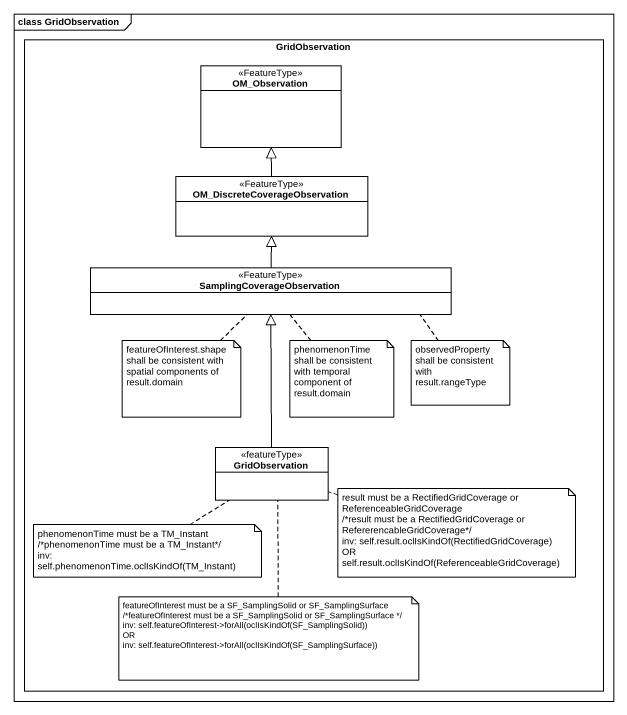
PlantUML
@startuml
mainframe class GridObservation
hide circle
hide empty members
rectangle GridObservation #FFFFFF {
  class OM_Observation <<FeatureType>> #FFFFFF
  class "OM_DiscreteCoverageObservation" as OM_DiscreteCoverageObservati <<FeatureType>> #FFFFFF
  class SamplingCoverageObservation <<FeatureType>> #FFFFFF
  class "GridObservation" as GridObservation_2 <<featureType>> #FFFFFF
}
OM_DiscreteCoverageObservati -up-|> OM_Observation
SamplingCoverageObservation -up-|> OM_DiscreteCoverageObservati
GridObservation_2 -up-|> SamplingCoverageObservation
note bottom of SamplingCoverageObservation : featureOfInterest.shape shall be consistent with spatial components of result.domain
note bottom of SamplingCoverageObservation : phenomenonTime shall be consistent with temporal component of result.domain
note right of SamplingCoverageObservation : observedProperty shall be consistent with result.rangeType
note right of GridObservation_2
  result must be a RectifiedGridCoverage or ReferenceableGridCoverage
  /*result must be a RectifiedGridCoverage or RefererencableGridCoverage*/
  inv: self.result.oclIsKindOf(RectifiedGridCoverage) OR self.result.oclIsKindOf(ReferenceableGridCoverage)
end note
note bottom of GridObservation_2
  phenomenonTime must be a TM_Instant
  /*phenomenonTime must be a TM_Instant*/
  inv: self.phenomenonTime.oclIsKindOf(TM_Instant)
end note
note bottom of GridObservation_2
  featureOfInterest must be a SF_SamplingSolid or SF_SamplingSurface
  /*featureOfInterest must be a SF_SamplingSolid or SF_SamplingSurface */
  inv: self.featureOfInterest->forAll(oclIsKindOf(SF_SamplingSolid))
  OR
  inv: self.featureOfInterest->forAll(oclIsKindOf(SF_SamplingSurface))
end note
@enduml
